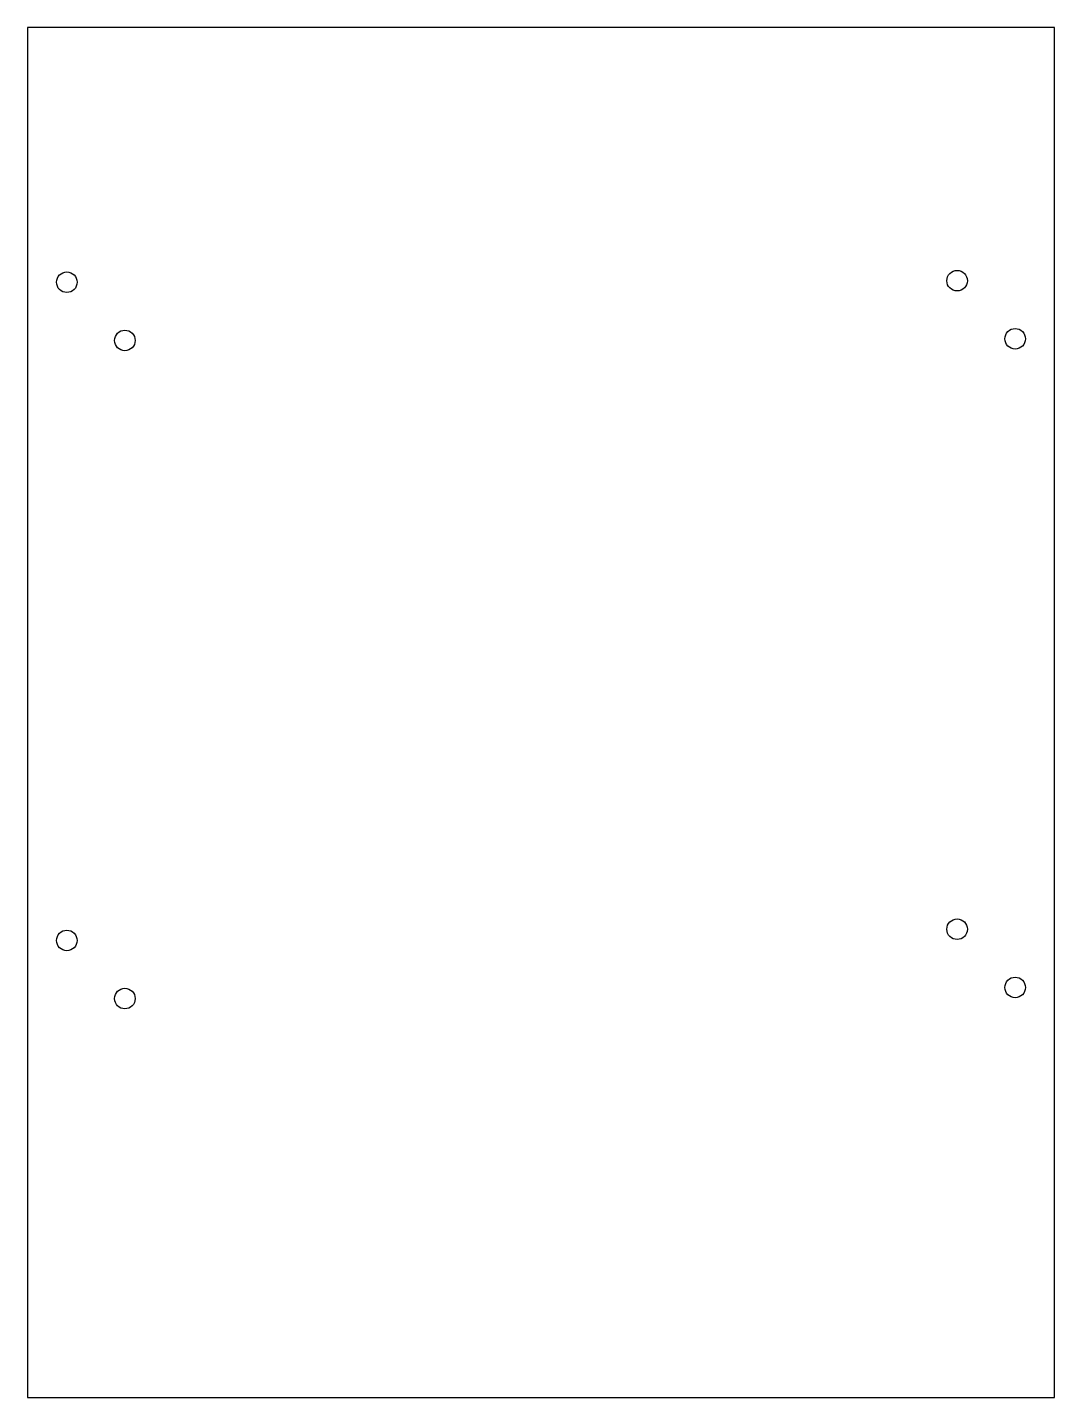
# Model space of a CAD drawing. Header units: millimetres. Extents: x -75 to 75, y -100 to 100.
import ezdxf

# ---------------------------------------------------------------- set-up
doc = ezdxf.new("R2010")
doc.units = ezdxf.units.MM

msp = doc.modelspace()

# ---------------------------------------------------------------- linework, layer by layer
at = {"color": 7, "linetype": 'Continuous', "lineweight": 25}
for p, q in [((75, 100), (-75, 100)), ((-75, 100), (-75, -100)), ((75, -100), (75, 100)), ((-75, -100), (75, -100))]:
    msp.add_line(p, q, dxfattribs=at)
for centre in [(-69.24, 62.8), (60.76, 63.03), (69.24, 54.55), (-60.76, 54.31), (-69.24, -33.27), (60.76, -31.64), (69.24, -40.13), (-60.76, -41.76)]:
    msp.add_circle(centre, 1.5, dxfattribs=at)

doc.saveas('drawing.dxf')
